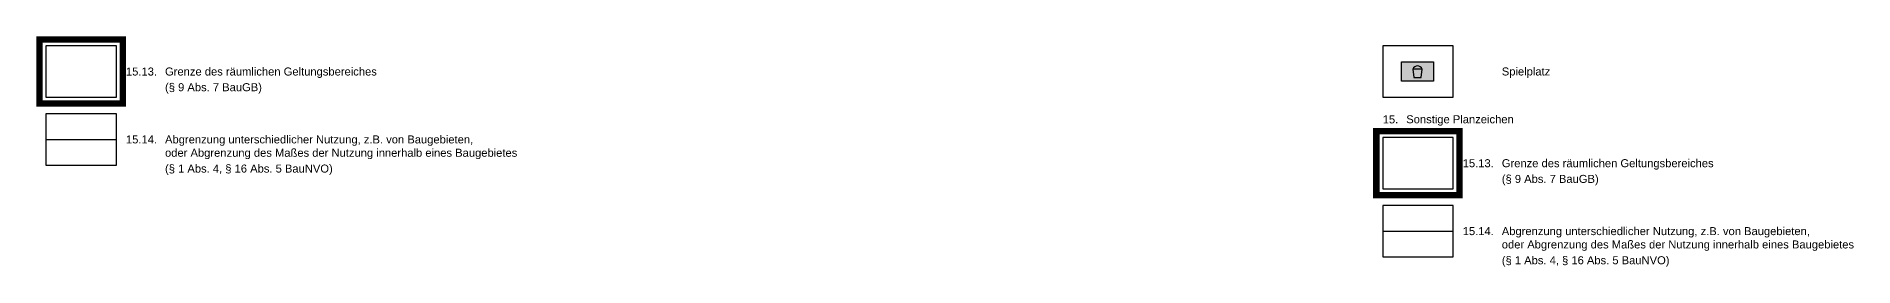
# Model space of a CAD drawing. Header units: metres. Extents: x 362096 to 727297, y 5619965 to 11243182.
# Drawn here: x 365689 to 366257, y 5621439 to 5621511 of the extents above; entities that cross this region are included whole.
import ezdxf

# ---------------------------------------------------------------- set-up
doc = ezdxf.new("R2010")
doc.units = ezdxf.units.M
doc.header["$MEASUREMENT"] = 0
doc.linetypes.add('GELTUNGSBEREICH', pattern=[8.5, 7, -1.5])
doc.layers.get('0').update_dxf_attribs({"color": 252})
for name, color, linetype in [('GELTUNGSBEREICH_B', 7, 'Continuous'), ('GRÜNFLÄCHE_B', 7, 'Continuous'), ('NUTZUNGSABGRENZUNG_GL', 7, 'Continuous'), ('PZV_BLOCKHINTERGRUND', 254, 'Continuous'), ('PZV_LEGENDE_RAHMEN', 7, 'Continuous'), ('PZV_LEGENDE_TEXT', 7, 'Continuous'), ('UMGR_GELTUNGSBEREICH', 7, 'Continuous')]:
    doc.layers.add(name, color=color, linetype=linetype)
doc.layers.get('0').off()
doc.layers.get('0').freeze()
doc.styles.add('arial', font='arial.ttf')
doc.linetypes.add('ABGRENZUNG', pattern='A,2,0,[120,bplan.shx,S=0.015,R=0,X=0,Y=0],2', length=4)

# ---------------------------------------------------------------- blocks, each defined once
blk = doc.blocks.new('PZV09I')
at = {"layer": 'PZV_BLOCKHINTERGRUND'}
blk.add_hatch(color=256, dxfattribs=at).paths.add_polyline_path([(-5.14, 3.05), (4.86, 3.05), (4.86, -3.06), (-5.14, -3.06)])
at = {"color": 0}
blk.add_lwpolyline([(-5.14, 3.05), (4.86, 3.05), (4.86, -3.06), (-5.14, -3.06)], close=True, dxfattribs=at)
blk.add_lwpolyline([(1.34, 0.77, 0.66467), (-1.6, 0.77), (-1.27, -1.91), (1.01, -1.91), (1.34, 0.77), (-1.6, 0.77)], format="xyb", dxfattribs=at)
blk.add_lwpolyline([(1.34, 0.77, 0.66467), (-1.6, 0.77), (-1.27, -1.91), (1.01, -1.91), (1.34, 0.77), (-1.6, 0.77)], format="xyb", dxfattribs=at)
for points in [[(-1.6, 0.79), (-1.6, 0.79), (-1.6, 0.79), (-1.6, 0.79)], [(-1.6, 0.79), (-1.6, 0.79), (-1.6, 0.79), (-1.6, 0.79)], [(-1.6, 0.79), (-1.6, 0.79), (-1.6, 0.79), (-1.6, 0.79), (-1.6, 0.79)], [(-1.6, 0.79), (-1.6, 0.79)], [(-1.6, 0.79), (-1.6, 0.79)], [(-1.6, 0.79), (-1.6, 0.79)], [(-1.6, 0.79), (-1.6, 0.79)], [(-1.6, 0.79), (-1.6, 0.79), (-1.6, 0.79), (-1.6, 0.79), (-1.6, 0.79), (-1.6, 0.79), (-1.6, 0.79), (-1.6, 0.79), (-1.6, 0.79), (-1.6, 0.79), (-1.6, 0.79), (-1.6, 0.79), (-1.6, 0.79), (-1.6, 0.79), (-1.6, 0.79), (-1.6, 0.79), (-1.6, 0.79), (-1.6, 0.79), (-1.6, 0.79), (-1.6, 0.79), (-1.6, 0.79), (-1.6, 0.79), (-1.6, 0.79), (-1.6, 0.79), (-1.6, 0.79), (-1.6, 0.79), (-1.6, 0.79), (-1.6, 0.79), (-1.6, 0.79), (-1.6, 0.79), (-1.6, 0.79), (-1.6, 0.79), (-1.6, 0.79), (-1.6, 0.79), (-1.6, 0.79), (-1.6, 0.79), (-1.6, 0.79), (-1.6, 0.79), (-1.6, 0.79), (-1.6, 0.79), (-1.6, 0.79)], [(-1.6, 0.79), (-1.6, 0.79)], [(-1.6, 0.79), (-1.6, 0.79), (-1.6, 0.79)], [(-1.6, 0.79), (-1.6, 0.79)], [(-1.6, 0.79), (-1.6, 0.79), (-1.6, 0.79), (-1.6, 0.79), (-1.6, 0.79)], [(-1.6, 0.79), (-1.6, 0.79), (-1.6, 0.79), (-1.6, 0.79)]]:
    blk.add_lwpolyline(points)
blk.add_circle((-1.6, 0.79), 0.0000000663)
blk.add_arc((-1.6, 0.79), 0.0000000324, 40.5637, 315.6904)

msp = doc.modelspace()

# ---------------------------------------------------------------- linework, layer by layer
at = {"layer": 'GELTUNGSBEREICH_B', "linetype": 'GELTUNGSBEREICH', "const_width": 2, "flags": 128}
for points in [[(365689.87461, 5621510.18197), (365689.87461, 5621490.18197), (365715.87461, 5621490.18197), (365715.87461, 5621510.18197)], [(366107.57529, 5621481.52253), (366107.57529, 5621461.52253), (366133.57529, 5621461.52253), (366133.57529, 5621481.52253)]]:
    msp.add_lwpolyline(points, close=True, dxfattribs=at)
at = {"layer": 'GELTUNGSBEREICH_B', "const_width": 2}
for points in [[(365691.87461, 5621510.18197), (365689.87461, 5621510.18197), (365689.87461, 5621508.18197)], [(365715.87461, 5621508.18197), (365715.87461, 5621510.18197), (365713.87461, 5621510.18197)], [(365689.87461, 5621492.18197), (365689.87461, 5621490.18197), (365691.87461, 5621490.18197)], [(365713.87461, 5621490.18197), (365715.87461, 5621490.18197), (365715.87461, 5621492.18197)], [(366109.57529, 5621481.52253), (366107.57529, 5621481.52253), (366107.57529, 5621479.52253)], [(366133.57529, 5621479.52253), (366133.57529, 5621481.52253), (366131.57529, 5621481.52253)], [(366107.57529, 5621463.52253), (366107.57529, 5621461.52253), (366109.57529, 5621461.52253)], [(366131.57529, 5621461.52253), (366133.57529, 5621461.52253), (366133.57529, 5621463.52253)]]:
    msp.add_lwpolyline(points, dxfattribs=at)
at = {"layer": 'NUTZUNGSABGRENZUNG_GL', "linetype": 'ABGRENZUNG', "flags": 128}
for points in [[(365691.87461, 5621478.96005), (365713.87461, 5621478.96005)], [(366109.57529, 5621450.30062), (366131.57529, 5621450.30062)]]:
    msp.add_lwpolyline(points, dxfattribs=at)
at = {"layer": 'PZV_LEGENDE_RAHMEN'}
for points in [[(365691.87461, 5621508.18197), (365691.87461, 5621492.18197), (365713.87461, 5621492.18197), (365713.87461, 5621508.18197)], [(366109.57529, 5621508.1998), (366109.57529, 5621492.1998), (366131.57529, 5621492.1998), (366131.57529, 5621508.1998)], [(365691.87461, 5621486.96005), (365691.87461, 5621470.96005), (365713.87461, 5621470.96005), (365713.87461, 5621486.96005)], [(366109.57529, 5621479.52253), (366109.57529, 5621463.52253), (366131.57529, 5621463.52253), (366131.57529, 5621479.52253)], [(366109.57529, 5621458.30062), (366109.57529, 5621442.30062), (366131.57529, 5621442.30062), (366131.57529, 5621458.30062)]]:
    msp.add_lwpolyline(points, close=True, dxfattribs=at)
at = {"layer": 'UMGR_GELTUNGSBEREICH'}
for points in [[(365691.87461, 5621508.18197), (365691.87461, 5621492.18197), (365713.87461, 5621492.18197), (365713.87461, 5621508.18197)], [(366109.57529, 5621479.52253), (366109.57529, 5621463.52253), (366131.57529, 5621463.52253), (366131.57529, 5621479.52253)]]:
    msp.add_lwpolyline(points, close=True, dxfattribs=at)

# ---------------------------------------------------------------- block references
at = {"layer": 'GRÜNFLÄCHE_B'}
msp.add_blockref('PZV09I', (366120.57529, 5621500.1998), dxfattribs=at)

# ---------------------------------------------------------------- texts
at = {"layer": 'PZV_LEGENDE_TEXT', "style": 'arial'}
for s, p in [('15.13.', (365716.87461, 5621498.93197)), ('15.', (366109.57529, 5621483.96683)), ('15.14.', (365716.87461, 5621477.71005)), ('15.13.', (366134.57529, 5621470.27253)), ('15.14.', (366134.57529, 5621449.05062))]:
    msp.add_text(s, height=2.5, dxfattribs=at).set_placement(p)
at = {"layer": 'PZV_LEGENDE_TEXT', "char_height": 2.5, "attachment_point": 1, "style": 'arial'}
for s, insert, width in [('Grenze des räumlichen Geltungsbereiches', (365729.08471, 5621501.43197), 142.7899045), ('Spielplatz', (366146.78538, 5621501.4498), 142.7899045), ('(§ 9 Abs. 7 BauGB)', (365729.08471, 5621496.53031), 142.7899045), ('Sonstige Planzeichen', (366116.93034, 5621486.50946), 172.6449523), ('Abgrenzung unterschiedlicher Nutzung, z.B. von Baugebieten,^Joder Abgrenzung des Maßes der Nutzung innerhalb eines Baugebietes', (365729.08471, 5621480.21005), 142.7899045), ('(§ 1 Abs. 4, § 16 Abs. 5 BauNVO)', (365729.08471, 5621471.09909), 142.7899045), ('Grenze des räumlichen Geltungsbereiches', (366146.78538, 5621472.77253), 142.7899045), ('(§ 9 Abs. 7 BauGB)', (366146.78538, 5621467.87087), 142.7899045), ('Abgrenzung unterschiedlicher Nutzung, z.B. von Baugebieten,^Joder Abgrenzung des Maßes der Nutzung innerhalb eines Baugebietes', (366146.78538, 5621451.55062), 142.7899045), ('(§ 1 Abs. 4, § 16 Abs. 5 BauNVO)', (366146.78538, 5621442.43966), 142.7899045)]:
    msp.add_mtext(s, dxfattribs=dict(at, insert=insert, width=width))

doc.saveas('drawing.dxf')
